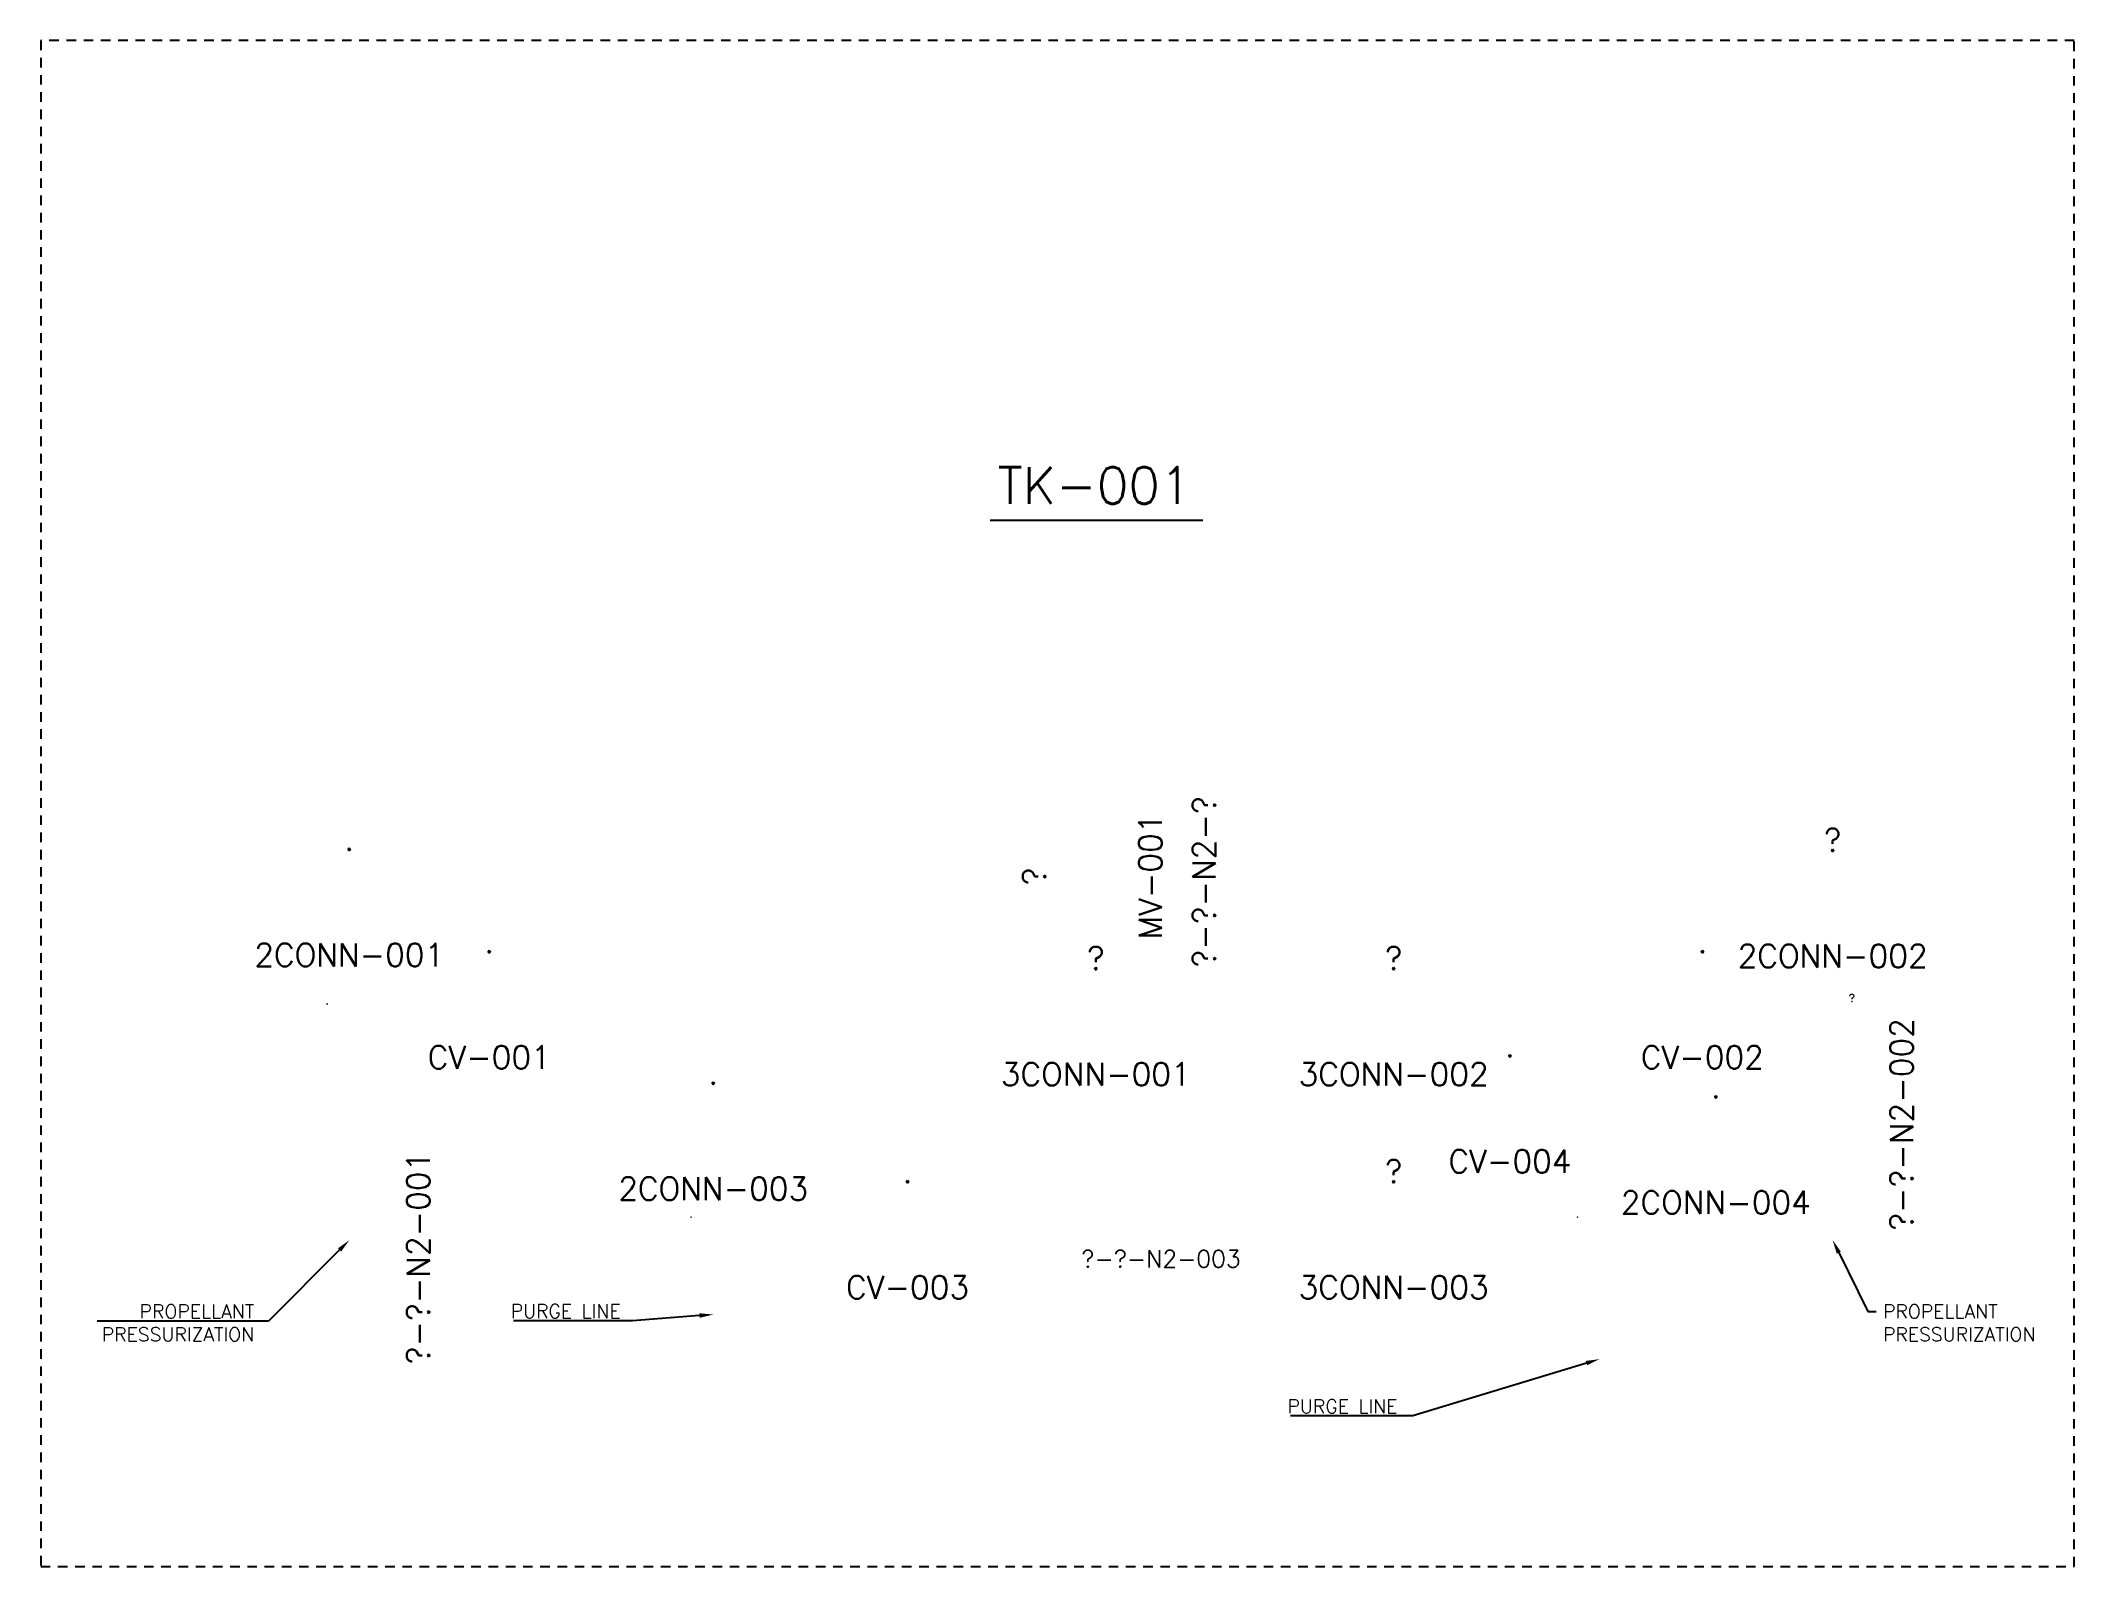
# Model space of a CAD drawing. Header units: inches. Extents: x 0 to 26.6, y 0 to 19.9.
import ezdxf
from ezdxf import colors
from ezdxf.entities.mleader import LeaderData, LeaderLine
from ezdxf.enums import TextEntityAlignment as Align
from ezdxf.math import Vec2, Vec3

# ---------------------------------------------------------------- set-up
doc = ezdxf.new("R2010")
doc.units = ezdxf.units.IN
doc.header["$MEASUREMENT"] = 0
doc.linetypes.add('HIDDEN2', pattern=[0.1875, 0.125, -0.0625])
doc.layers.add('Annotation', color=7, linetype='Continuous')
doc.layers.add('Text', color=7, linetype='Continuous')
doc.layers.add('no plot', color=41, linetype='HIDDEN2', plot=False)
doc.styles.get("Standard").update_dxf_attribs({"font": 'romans.shx', "height": 0.1})

# ---------------------------------------------------------------- blocks, each defined once
blk = doc.blocks.new('Valve Label_block')
at = {"color": 0, "linetype": 'ByBlock', "lineweight": -2}
blk.add_attdef('#(TargetObject.Size)', text='', height=0.1, dxfattribs=at).set_placement((0, 0.1875), align=Align.BOTTOM_CENTER)
blk.add_attdef('#(TargetObject.Tag)', text='', height=0.1, dxfattribs=at).set_placement((0, -0.1875), align=Align.TOP_CENTER)
blk = doc.blocks.new('*U57')
at = {"color": 0, "linetype": 'ByBlock', "lineweight": -3}
blk.add_line((-0.4546, -0.1517), (0.471, -0.1517), dxfattribs=at)
at = {"color": 0, "linetype": 'ByBlock', "lineweight": -2}
blk.add_attdef('#(Equipment.Tag)', text='', height=0.16, dxfattribs=at).set_placement((0, 0), align=Align.MIDDLE)
blk = doc.blocks.new('Valve Label - Angle_block')
at = {"color": 0, "linetype": 'ByBlock', "lineweight": -2}
blk.add_attdef('#(TargetObject.Size)', text='', height=0.1, dxfattribs=at).set_placement((0, 0), align=Align.MIDDLE_CENTER)
blk = doc.blocks.new('Pipeline Tag_block')
at = {"color": 0, "linetype": 'ByBlock', "lineweight": -2}
blk.add_attdef('#(TargetObject.Tag)', text='', height=0.1, dxfattribs=at).set_placement((0, 0), align=Align.MIDDLE_CENTER)

msp = doc.modelspace()

# ---------------------------------------------------------------- linework, layer by layer
at = {"layer": 'no plot'}
msp.add_lwpolyline([(0, 0), (26.562, 0), (26.562, 19.938), (0, 19.938)], close=True, dxfattribs=at)

# ---------------------------------------------------------------- block references
at = {"layer": 'Text'}
for name, p, xscale, yscale, zscale, values in [('*U57', (13.765, 14.126), 3, 3, 3, {'#(Equipment.Tag)': 'TK-001'}), ('Valve Label_block', (23.406, 8.689), 3, 3, 3, {'#(TargetObject.Size)': '?', '#(TargetObject.Tag)': '2CONN-002'}), ('Valve Label_block', (4.031, 8.703), 3, 3, 3, {'#(TargetObject.Size)': '.', '#(TargetObject.Tag)': '2CONN-001'}), ('Valve Label_block', (13.781, 7.144), 3, 3, 3, {'#(TargetObject.Size)': '?', '#(TargetObject.Tag)': '3CONN-001'}), ('Valve Label_block', (21.704, 7.365), 3, 3, 3, {'#(TargetObject.Size)': '.', '#(TargetObject.Tag)': 'CV-002'}), ('Valve Label_block', (19.191, 6.005), 3, 3, 3, {'#(TargetObject.Size)': '.', '#(TargetObject.Tag)': 'CV-004'}), ('Valve Label_block', (8.785, 5.648), 3, 3, 3, {'#(TargetObject.Size)': '.', '#(TargetObject.Tag)': '2CONN-003'}), ('Valve Label_block', (21.88, 5.468), 3, 3, 3, {'#(TargetObject.Size)': '.', '#(TargetObject.Tag)': '2CONN-004'}), ('Valve Label_block', (17.672, 4.36), 3, 3, 3, {'#(TargetObject.Size)': '?', '#(TargetObject.Tag)': '3CONN-003'}), ('Valve Label_block', (11.323, 4.36), 3, 3, 3, {'#(TargetObject.Size)': '.', '#(TargetObject.Tag)': 'CV-003'}), ('Pipeline Tag_block', (14.632, 4.019), 2.25, 2.25, 2.25, {'#(TargetObject.Tag)': '?-?-N2-003'})]:
    msp.add_blockref(name, p, dxfattribs=dict(at, xscale=xscale, yscale=yscale, zscale=zscale)).add_auto_attribs(values)
at = {"layer": 'Text', "xscale": 3, "yscale": 3, "zscale": 3, "rotation": 90}
for name, p, values in [('Pipeline Tag_block', (15.196, 8.944), {'#(TargetObject.Tag)': '?-?-N2-?'}), ('Valve Label_block', (13.781, 9.014), {'#(TargetObject.Size)': '?', '#(TargetObject.Tag)': 'MV-001'}), ('Pipeline Tag_block', (24.306, 5.774), {'#(TargetObject.Tag)': '?-?-N2-002'}), ('Pipeline Tag_block', (4.931, 4.029), {'#(TargetObject.Tag)': '?-?-N2-001'})]:
    msp.add_blockref(name, p, dxfattribs=at).add_auto_attribs(values)
at = {"layer": 'Text'}
ref = msp.add_blockref('Valve Label_block', (5.859, 7.365), dxfattribs=dict(at, xscale=-3, yscale=3, zscale=3))
ref.add_attrib('#(TargetObject.Size)', '.', dxfattribs={"layer": '0', "color": 0, "linetype": 'ByBlock', "lineweight": -2, "height": 0.3}).set_placement((5.859, 7.928), align=Align.BOTTOM_CENTER)
ref.add_attrib('#(TargetObject.Tag)', 'CV-001', dxfattribs={"layer": '0', "color": 0, "linetype": 'ByBlock', "lineweight": -2, "height": 0.3}).set_placement((5.859, 6.803), align=Align.TOP_CENTER)
ref = msp.add_blockref('Valve Label_block', (17.672, 7.144), dxfattribs=dict(at, xscale=-3, yscale=3, zscale=3))
ref.add_attrib('#(TargetObject.Size)', '?', dxfattribs={"layer": '0', "color": 0, "linetype": 'ByBlock', "lineweight": -2, "height": 0.3}).set_placement((17.672, 7.707), align=Align.BOTTOM_CENTER)
ref.add_attrib('#(TargetObject.Tag)', '3CONN-002', dxfattribs={"layer": '0', "color": 0, "linetype": 'ByBlock', "lineweight": -2, "height": 0.3}).set_placement((17.672, 6.582), align=Align.TOP_CENTER)
for p, values in [((23.656, 7.427), {'#(TargetObject.Size)': '?'}), ((3.741, 7.394), {'#(TargetObject.Size)': '.'}), ((8.495, 4.61), {'#(TargetObject.Size)': '.'}), ((20.072, 4.61), {'#(TargetObject.Size)': '.'})]:
    msp.add_blockref('Valve Label - Angle_block', p, dxfattribs=at).add_auto_attribs(values)

# ---------------------------------------------------------------- leaders
at = {"layer": 'Annotation'}
ml = msp.add_multileader_mtext('Standard', dxfattribs=at)
ml.set_content('PROPELLANT \\PPRESSURIZATION', color=256)
ml.set_leader_properties()
ml.build(insert=Vec2(0, 0))
ml.multileader.update_dxf_attribs({"text_right_attachment_type": 6, "dogleg_length": 0.36, "arrow_head_size": 0.18})
ctx = ml.context
ctx.base_point, ctx.char_height, ctx.arrow_head_size, ctx.landing_gap_size, ctx.plane_origin = Vec3(0.556, 3.331), 0.18, 0.18, 0.09, Vec3(4.031, 4.262)
ctx.right_attachment, ctx.text_align_type = 6, 2
notes = []
notes.append((ctx, [(0, (1, 1, 0), (2.974, 3.205), (-1, 0), 0.0956, [(0, [(4.031, 4.262)], 0, [])])]))
ctx.mtext.insert, ctx.mtext.alignment, ctx.mtext.flow_direction = Vec3(2.789, 3.421), 3, 5
ml = msp.add_multileader_mtext('Standard', dxfattribs=at)
ml.set_content('PROPELLANT \\PPRESSURIZATION', color=256)
ml.set_leader_properties()
ml.build(insert=Vec2(0, 0))
ml.multileader.update_dxf_attribs({"text_right_attachment_type": 6, "dogleg_length": 0.36, "arrow_head_size": 0.18})
ctx = ml.context
ctx.base_point, ctx.char_height, ctx.arrow_head_size, ctx.landing_gap_size, ctx.plane_origin = Vec3(23.974, 3.331), 0.18, 0.18, 0.09, Vec3(23.406, 4.262)
ctx.right_attachment = 6
notes.append((ctx, [(1, (1, 1, 0), (23.867, 3.331), (1, 0), 0.107, [(0, [(23.406, 4.262)], 0, [])])]))
ctx.mtext.insert, ctx.mtext.flow_direction = Vec3(24.064, 3.421), 5
ml = msp.add_multileader_mtext('Standard', dxfattribs=at)
ml.set_content('PURGE LINE', color=256)
ml.set_leader_properties()
ml.build(insert=Vec2(0, 0))
ml.multileader.update_dxf_attribs({"text_right_attachment_type": 6, "dogleg_length": 0.36, "arrow_head_size": 0.18})
ctx = ml.context
ctx.base_point, ctx.char_height, ctx.arrow_head_size, ctx.landing_gap_size, ctx.plane_origin = Vec3(5.898, 3.335), 0.18, 0.18, 0.09, Vec3(8.785, 4.266)
ctx.right_attachment, ctx.text_align_type = 6, 2
notes.append((ctx, [(0, (1, 1, 0), (7.728, 3.209), (-1, 0), 0.0635, [(0, [(8.785, 3.291)], 0, [])])]))
ctx.mtext.insert, ctx.mtext.alignment, ctx.mtext.flow_direction = Vec3(7.574, 3.425), 3, 5
ml = msp.add_multileader_mtext('Standard', dxfattribs=at)
ml.set_content('PURGE LINE', color=256)
ml.set_leader_properties()
ml.build(insert=Vec2(0, 0))
ml.multileader.update_dxf_attribs({"text_right_attachment_type": 6, "dogleg_length": 0.36, "arrow_head_size": 0.18})
ctx = ml.context
ctx.base_point, ctx.char_height, ctx.arrow_head_size, ctx.landing_gap_size, ctx.plane_origin = Vec3(16.045, 2.091), 0.18, 0.18, 0.09, Vec3(18.778, 4.266)
ctx.right_attachment, ctx.text_align_type = 6, 2
notes.append((ctx, [(0, (1, 1, 0), (17.921, 1.965), (-1, 0), 0.11, [(0, [(20.362, 2.708)], 0, [])])]))
ctx.mtext.insert, ctx.mtext.alignment, ctx.mtext.flow_direction = Vec3(17.721, 2.181), 3, 5
for ctx, leaders in notes:
    for number, flags, end, landing, length, lines in leaders:
        leader = LeaderData()
        leader.index, (leader.has_last_leader_line, leader.has_dogleg_vector, leader.attachment_direction) = number, flags
        leader.last_leader_point, leader.dogleg_vector, leader.dogleg_length = Vec3(end), Vec3(landing), length
        for number, points, colour, breaks in lines:
            line = LeaderLine()
            line.index, line.vertices, line.color, line.breaks = number, Vec3.list(points), colors.encode_raw_color(colour), breaks
            leader.lines.append(line)
        ctx.leaders.append(leader)

doc.saveas('drawing.dxf')
